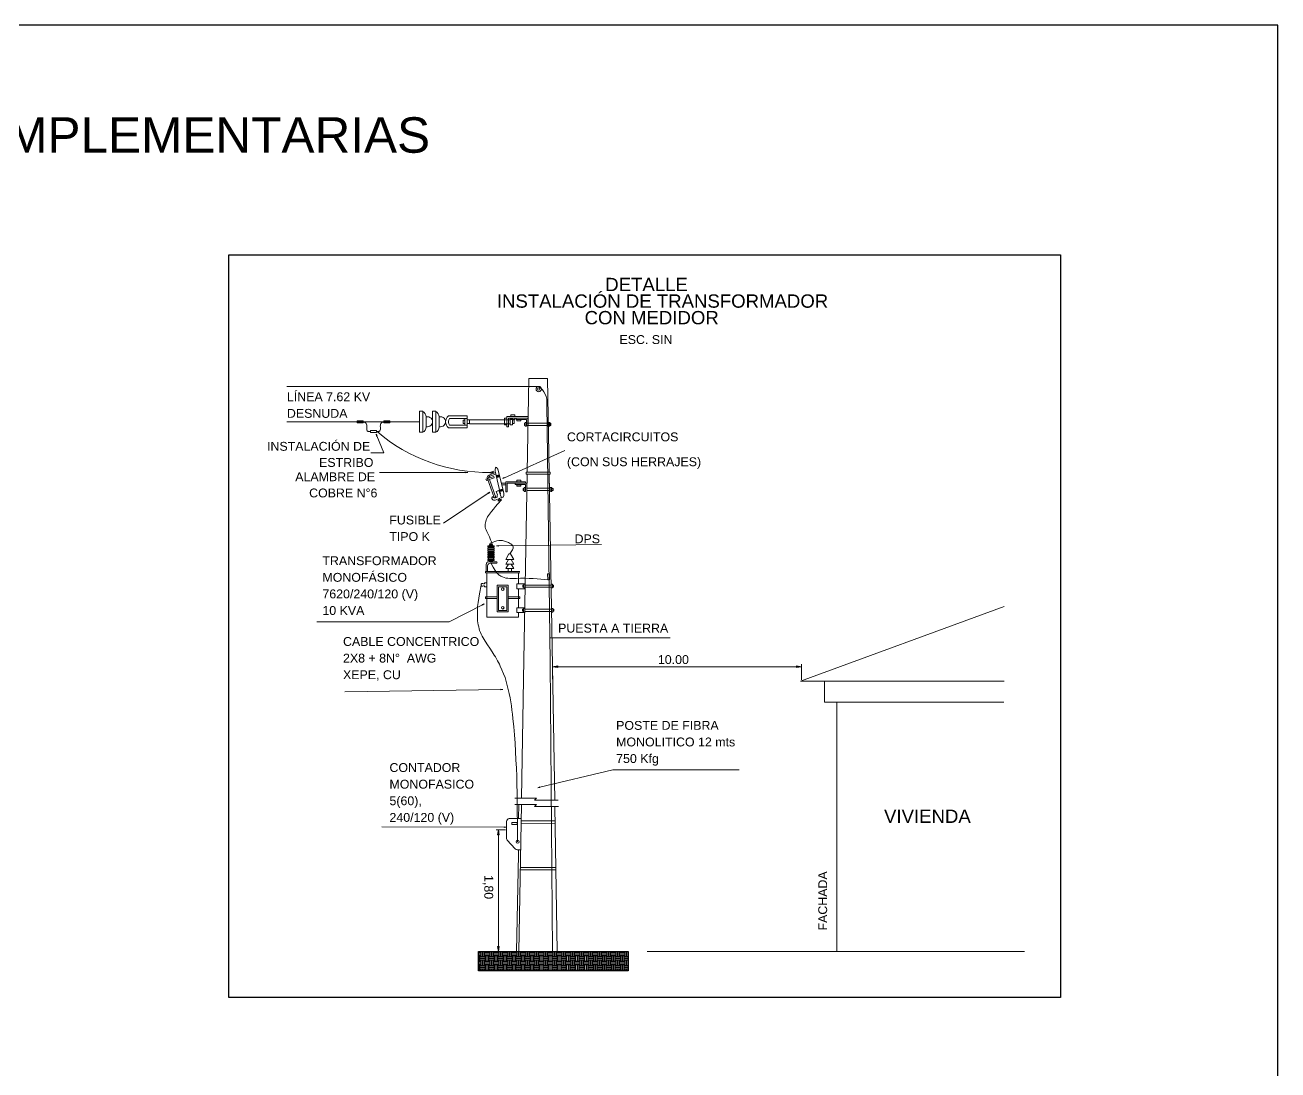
# Model space of a CAD drawing. Header units: metres. Extents: x 227 to 376, y 149 to 264.
# Drawn here: x 255.43 to 283.7, y 193.55 to 217.11 of the extents above; entities that cross this region are included whole.
import ezdxf

# ---------------------------------------------------------------- set-up
doc = ezdxf.new("R2010")
doc.units = ezdxf.units.M
for name, color, linetype in [('Arenilla Compactada', 8, 'Continuous'), ('Contador', 4, 'Continuous'), ('Plano Arq', 253, 'Continuous'), ('Puesta Tierra', 1, 'Continuous')]:
    doc.layers.add(name, color=color, linetype=linetype)
for name, color, linetype, lineweight in [('Cotas', 255, 'Continuous', 25), ('Equipos', 20, 'Continuous', 13), ('Esquemas', 7, 'Continuous', 25), ('Poste', 252, 'Continuous', 25), ('Redes', 3, 'Continuous', 25), ('textos', 7, 'Continuous', 13), ('Trafo', 40, 'Continuous', 13)]:
    doc.layers.add(name, color=color, linetype=linetype, lineweight=lineweight)
doc.styles.add('0.2', font='', dxfattribs={"height": 0.2})
doc.styles.add('0.3', font='', dxfattribs={"height": 0.3})
doc.styles.add('0.8', font='', dxfattribs={"height": 0.8})
doc.styles.get('0.2').set_extended_font_data('@Arial Unicode MS')
doc.styles.get('0.3').set_extended_font_data('@Arial Unicode MS')
doc.styles.get('0.8').set_extended_font_data('@Arial Unicode MS')
pattern_1 = [(0, (0, 0), (0, 6.985), [5.08, -1.905]), (90, (0, 0), (-6.985, 4e-16), [5.08, -1.905])]

msp = doc.modelspace()

# ---------------------------------------------------------------- hatches: boundary and pattern name
at = {"lineweight": 0}
h = msp.add_hatch(dxfattribs=at)
h.set_pattern_fill('ANGLE', color=256)
h.set_pattern_definition(pattern_1)
h.paths.add_polyline_path([(278.892, 195.016), (278.855, 195.067), (278.717, 194.937)])
h = msp.add_hatch(dxfattribs=at)
h.set_pattern_fill('ANGLE', color=256)
h.set_pattern_definition(pattern_1)
h.paths.add_polyline_path([(279.336, 194.471), (279.188, 194.353), (279.231, 194.309)])
h = msp.add_hatch(dxfattribs=at)
h.set_pattern_fill('ANGLE', color=256)
h.set_pattern_definition(pattern_1)
h.paths.add_polyline_path([(279.93, 194.612), (279.813, 194.554), (279.805, 194.533), (279.95, 194.553)])
h.paths.add_polyline_path([(279.813, 194.554), (279.76, 194.527), (279.805, 194.533)])
at = {"layer": 'Arenilla Compactada'}
h = msp.add_hatch(dxfattribs=at)
h.set_pattern_fill('EARTH', color=256, scale=0.016)
h.set_pattern_definition([(0, (-29.03335, 17.11049), (0.1016, 0.1016), [0.1016, -0.1016]), (0, (-29.03335, 17.14859), (0.1016, 0.1016), [0.1016, -0.1016]), (0, (-29.03335, 17.18669), (0.1016, 0.1016), [0.1016, -0.1016]), (90, (-29.02065, 17.19939), (-0.1016, 0.1016), [0.1016, -0.1016]), (90, (-28.98255, 17.19939), (-0.1016, 0.1016), [0.1016, -0.1016]), (90, (-28.94445, 17.19939), (-0.1016, 0.1016), [0.1016, -0.1016])])
h.paths.add_polyline_path([(269.036, 195.784), (269.036, 196.221), (265.66, 196.221), (265.66, 195.784)])

# ---------------------------------------------------------------- linework, layer by layer
msp.add_lwpolyline([(265.66, 196.221), (269.036, 196.221), (269.036, 195.784), (265.66, 195.784)], close=True, dxfattribs=at)
at = {"layer": 'Contador', "lineweight": 20}
for points in [[(266.569, 199.215), (266.575, 199.533)], [(266.357, 199.215), (266.334, 199.209), (266.315, 199.196), (266.302, 199.176), (266.296, 199.154)], [(266.296, 199.154), (266.296, 198.769)], [(266.623, 199.215), (266.357, 199.215)], [(266.623, 199.167), (267.392, 199.167)], [(266.623, 199.109), (267.393, 199.11)], [(266.296, 198.769), (266.312, 198.73)], [(266.312, 198.73), (266.488, 198.531)], [(266.492, 198.531), (266.511, 198.519), (266.533, 198.512), (266.614, 198.512)], [(266.517, 196.221), (266.565, 198.41), (266.565, 198.512)], [(266.607, 198.114), (267.41, 198.115)], [(266.604, 198.057), (267.411, 198.057)]]:
    msp.add_lwpolyline(points, dxfattribs=at)
msp.add_lwpolyline([(266.415, 199.128), (266.415, 199.083), (266.537, 199.083), (266.537, 199.128)], close=True, dxfattribs=at)
msp.add_circle((266.546, 198.695), 0.0327, dxfattribs=at)
at = {"layer": 'Cotas', "lineweight": 20}
for points in [[(267.336, 202.363), (267.336, 202.697)], [(267.451, 202.639), (272.839, 202.639)], [(272.952, 202.344), (272.952, 202.697)], [(266.27, 198.961), (266.058, 198.961)], [(266.113, 198.849), (266.113, 196.333)]]:
    msp.add_lwpolyline(points, dxfattribs=at)
at = {"layer": 'Cotas', "lineweight": 5}
for points in [[(267.451, 202.658), (267.451, 202.62), (267.336, 202.639)], [(272.839, 202.658), (272.839, 202.62), (272.952, 202.639)], [(266.094, 198.849), (266.132, 198.849), (266.113, 198.961)], [(266.094, 196.333), (266.132, 196.333), (266.113, 196.221)]]:
    msp.add_lwpolyline(points, close=True, dxfattribs=at)
at = {"layer": 'Cotas', "lineweight": 20}
for points in [[(267.451, 202.658), (267.451, 202.62), (267.336, 202.639)], [(266.094, 198.849), (266.132, 198.849), (266.113, 198.961)]]:
    msp.add_solid(points, dxfattribs=at)
at = {"layer": 'Cotas', "lineweight": 5}
for points in [[(272.839, 202.658), (272.839, 202.62), (272.952, 202.639)], [(266.094, 196.333), (266.132, 196.333), (266.113, 196.221)]]:
    msp.add_solid(points, dxfattribs=at)
at = {"layer": 'Equipos', "lineweight": 20}
for points in [[(264.329, 207.928), (264.406, 207.928), (264.406, 208.403), (264.329, 208.403)], [(264.624, 207.928), (264.701, 207.928), (264.701, 208.403), (264.624, 208.403)], [(266.389, 208.319), (266.389, 208.284), (266.485, 208.284), (266.485, 208.319)], [(265.314, 208.204), (265.314, 208.123), (265.356, 208.123), (265.356, 208.204)], [(265.356, 208.239), (265.356, 208.088), (265.407, 208.088), (265.407, 208.239)], [(265.407, 208.213), (265.407, 208.123), (265.461, 208.123), (265.461, 208.213)], [(266.248, 208.245), (266.248, 208.098), (266.302, 208.098), (266.302, 208.245)], [(266.376, 208.242), (266.376, 208.095), (266.427, 208.095), (266.427, 208.242)], [(266.389, 208.249), (266.389, 208.217), (266.485, 208.217), (266.485, 208.249)], [(266.427, 208.21), (266.427, 208.127), (266.469, 208.127), (266.469, 208.21)], [(266.524, 208.22), (266.524, 208.188), (266.62, 208.188), (266.62, 208.22)], [(266.697, 208.133), (266.697, 208.085), (266.716, 208.085), (266.716, 208.133)], [(266.716, 208.152), (266.716, 208.066), (266.748, 208.066), (266.748, 208.152)], [(266.748, 208.133), (266.748, 208.085), (266.777, 208.085), (266.777, 208.133)], [(267.214, 208.156), (267.214, 208.069), (267.243, 208.069), (267.243, 208.156)], [(267.214, 208.133), (267.214, 208.085), (267.246, 208.085), (267.246, 208.133)], [(267.246, 208.152), (267.246, 208.066), (267.275, 208.066), (267.275, 208.152)], [(267.275, 208.133), (267.275, 208.085), (267.297, 208.085), (267.297, 208.133)], [(265.831, 206.869), (266.007, 206.933), (266.017, 206.901), (265.843, 206.84)], [(265.927, 207.02), (265.994, 207.048), (266.001, 207.032), (265.93, 207.007)], [(267.278, 206.981), (267.278, 207.032), (266.739, 207.032), (266.735, 206.981)], [(266.09, 206.519), (266.065, 206.593), (266.123, 206.612), (266.18, 206.452), (266.145, 206.439), (266.113, 206.426), (266.078, 206.41), (266.062, 206.403), (266.042, 206.397), (266.004, 206.397), (265.988, 206.407), (265.978, 206.41), (265.975, 206.416), (265.969, 206.426), (265.965, 206.435), (265.965, 206.452), (265.969, 206.461), (265.975, 206.468), (265.991, 206.48), (266.004, 206.464), (266.01, 206.458), (266.02, 206.455), (266.026, 206.452), (266.036, 206.452), (266.049, 206.455), (266.058, 206.458), (266.065, 206.461), (266.074, 206.468), (266.081, 206.474), (266.084, 206.484), (266.087, 206.5)], [(266.723, 206.814), (266.277, 206.814), (266.277, 206.583), (266.312, 206.583), (266.312, 206.782), (266.723, 206.782)], [(266.527, 206.849), (266.527, 206.814), (266.62, 206.814), (266.62, 206.849)], [(266.527, 206.747), (266.527, 206.715), (266.62, 206.715), (266.62, 206.747)], [(266.671, 206.663), (266.671, 206.615), (266.694, 206.615), (266.694, 206.663)], [(266.694, 206.683), (266.694, 206.596), (266.723, 206.596), (266.723, 206.683)], [(267.262, 206.686), (267.262, 206.599), (267.291, 206.599), (267.291, 206.686)], [(267.291, 206.683), (267.291, 206.596), (267.32, 206.596), (267.32, 206.683)], [(267.291, 206.663), (267.291, 206.618), (267.313, 206.618), (267.313, 206.663)], [(267.32, 206.663), (267.32, 206.615), (267.345, 206.615), (267.345, 206.663)], [(266.103, 206.394), (266.174, 206.419), (266.177, 206.403), (266.11, 206.378)]]:
    msp.add_lwpolyline(points, close=True, dxfattribs=at)
for points in [[(264.479, 208.278), (264.473, 208.313), (264.457, 208.348), (264.435, 208.377), (264.406, 208.399)], [(264.775, 208.278), (264.768, 208.313), (264.752, 208.348), (264.73, 208.377), (264.701, 208.399)], [(264.987, 208.3), (264.958, 208.271), (264.938, 208.239), (264.926, 208.204), (264.922, 208.165), (264.926, 208.127), (264.938, 208.091), (264.958, 208.059), (264.987, 208.03)], [(265.009, 208.091), (264.993, 208.12), (264.983, 208.149), (264.983, 208.181), (264.993, 208.21), (265.009, 208.239), (265.407, 208.239), (265.407, 208.3), (264.983, 208.3)], [(266.78, 208.284), (266.302, 208.284), (266.302, 208.05), (266.338, 208.05), (266.338, 208.249), (266.745, 208.249)], [(264.406, 207.928), (264.435, 207.95), (264.457, 207.979), (264.473, 208.014), (264.479, 208.05)], [(264.701, 207.928), (264.73, 207.95), (264.752, 207.979), (264.768, 208.014), (264.775, 208.05)], [(264.983, 208.027), (265.407, 208.027), (265.407, 208.088), (265.009, 208.088)], [(266.376, 208.213), (265.407, 208.213), (266.225, 208.213)], [(266.376, 208.12), (265.461, 208.12), (266.225, 208.12)], [(266.748, 208.152), (266.748, 208.22), (266.511, 208.22), (266.511, 208.249), (266.777, 208.249), (266.777, 208.133)], [(267.287, 208.085), (266.777, 208.085), (267.214, 208.085)], [(267.287, 208.136), (266.78, 208.136), (267.214, 208.136)], [(265.895, 206.891), (265.891, 206.907), (265.891, 206.914), (265.898, 206.92), (265.901, 206.923), (265.908, 206.93), (265.92, 206.939), (266.055, 206.987), (266.046, 207.02), (265.901, 206.965), (265.879, 206.949), (265.869, 206.939), (265.863, 206.93), (265.859, 206.92), (265.859, 206.907), (265.866, 206.882), (266.02, 206.455)], [(265.956, 207.016), (265.965, 206.991)], [(265.981, 207.026), (265.991, 206.997)], [(266.18, 206.452), (266.2, 206.458), (266.209, 206.464), (266.216, 206.468), (266.222, 206.477), (266.225, 206.484), (266.232, 206.506), (266.232, 206.545), (266.225, 206.583), (266.106, 207.074), (266.1, 207.093), (266.087, 207.113), (266.081, 207.122), (266.074, 207.132), (266.065, 207.138), (266.058, 207.142), (266.055, 207.138), (266.052, 207.138), (266.049, 207.135), (266.046, 207.122), (266.042, 207.093), (266.039, 207.068), (266.039, 207.048), (266.155, 206.561)], [(266.132, 206.968), (266.062, 206.952)], [(266.135, 206.959), (266.065, 206.943)], [(266.139, 206.949), (266.068, 206.93)], [(266.142, 206.936), (266.071, 206.92)], [(266.142, 206.927), (266.071, 206.91)], [(267.278, 207.032), (267.278, 206.981)], [(266.055, 206.455), (265.908, 206.862)], [(266.212, 206.647), (266.139, 206.628)], [(266.212, 206.634), (266.142, 206.618)], [(266.216, 206.625), (266.142, 206.609)], [(266.219, 206.615), (266.145, 206.599)], [(266.222, 206.606), (266.148, 206.59)], [(266.277, 206.782), (266.177, 206.782)], [(266.277, 206.744), (266.187, 206.744)], [(266.723, 206.683), (266.723, 206.753), (266.488, 206.753), (266.488, 206.782), (266.755, 206.782), (266.755, 206.683)], [(266.755, 206.667), (267.262, 206.667)], [(266.755, 206.615), (267.262, 206.615)], [(267.262, 206.683), (267.262, 206.782)], [(266.123, 206.4), (266.113, 206.429)], [(266.148, 206.41), (266.139, 206.439)], [(266.151, 206.532), (266.155, 206.541), (266.158, 206.548), (266.151, 206.567)]]:
    msp.add_lwpolyline(points, dxfattribs=at)
for points in [[(264.512, 208.05), (264.483, 208.05), (264.483, 208.278), (264.512, 208.278, -1.01021), (264.512, 208.053)], [(264.807, 208.05), (264.778, 208.05), (264.778, 208.278), (264.807, 208.278, -1.01021), (264.807, 208.053)]]:
    msp.add_lwpolyline(points, format="xyb", dxfattribs=at)
at = {"layer": 'Esquemas'}
for points in [[(227.174, 149.48), (283.696, 149.48), (283.696, 217.113), (227.174, 217.113)], [(260.035, 211.93), (278.791, 211.93), (278.791, 195.184), (260.035, 195.184)]]:
    msp.add_lwpolyline(points, close=True, dxfattribs=at)
at = {"layer": 'Plano Arq', "lineweight": 20}
for points in [[(277.524, 204.003), (272.929, 202.315), (277.524, 202.315)], [(273.465, 202.315), (273.465, 201.84), (277.515, 201.84)], [(273.747, 196.221), (273.747, 201.84)], [(269.47, 196.221), (277.98, 196.221)]]:
    msp.add_lwpolyline(points, dxfattribs=at)
at = {"layer": 'Poste', "lineweight": 20}
for points in [[(266.761, 207.032), (266.796, 209.138), (267.217, 209.138), (267.255, 207.032)], [(266.633, 199.674), (266.687, 202.793), (266.758, 206.981)], [(267.384, 199.629), (267.255, 206.981)], [(266.479, 199.674), (266.973, 199.674), (266.925, 199.629), (267.458, 199.629)], [(266.479, 199.533), (266.973, 199.533), (266.925, 199.491), (267.467, 199.491)], [(266.572, 196.221), (266.63, 199.533)], [(267.441, 196.221), (267.387, 199.491)]]:
    msp.add_lwpolyline(points, dxfattribs=at)
for centre, radius in [((267.022, 208.903), 0.0602), ((267.021, 208.904), 0.0293)]:
    msp.add_circle(centre, radius, dxfattribs=at)
at = {"layer": 'Puesta Tierra', "lineweight": 20}
for points in [[(267.021, 208.964), (261.341, 208.964)], [(267.201, 208.563), (267.204, 208.621), (267.201, 208.679), (267.188, 208.736), (267.169, 208.791), (267.14, 208.839), (267.108, 208.887), (267.066, 208.926), (267.021, 208.964)], [(267.332, 196.221), (267.278, 202.745), (267.201, 208.563)]]:
    msp.add_lwpolyline(points, dxfattribs=at)
at = {"layer": 'Redes', "lineweight": 20}
for points in [[(264.329, 208.165), (261.341, 208.165)], [(263.061, 208.165), (263.08, 208.156), (263.1, 208.149), (263.119, 208.14), (263.125, 208.133), (263.128, 208.127), (263.138, 208.111), (263.141, 208.091), (263.145, 208.069), (263.145, 208.046), (263.141, 207.998), (263.145, 207.979), (263.148, 207.973), (263.151, 207.963), (263.157, 207.957), (263.164, 207.953), (263.173, 207.95), (263.183, 207.947), (263.205, 207.947), (263.228, 207.944)], [(263.53, 208.165), (263.51, 208.156), (263.491, 208.149), (263.472, 208.14), (263.465, 208.133), (263.459, 208.127), (263.453, 208.111), (263.449, 208.091), (263.446, 208.069), (263.449, 208.046), (263.449, 207.998), (263.446, 207.979), (263.443, 207.973), (263.44, 207.963), (263.433, 207.957), (263.424, 207.953), (263.417, 207.95), (263.408, 207.947), (263.385, 207.947), (263.363, 207.944)], [(266.18, 206.403), (266.09, 206.304), (266.046, 206.253), (266.001, 206.198), (265.956, 206.14), (265.911, 206.079), (265.888, 206.05), (265.869, 206.018), (265.853, 205.983), (265.837, 205.954), (265.827, 205.919), (265.818, 205.887), (265.811, 205.855), (265.811, 205.823), (265.814, 205.79), (265.824, 205.758), (265.834, 205.726), (265.85, 205.694), (265.882, 205.63), (265.898, 205.601), (265.914, 205.569), (265.936, 205.505), (265.962, 205.441)], [(265.946, 205.434), (265.991, 205.45), (266.033, 205.466), (266.074, 205.479), (266.119, 205.486), (266.142, 205.489), (266.184, 205.489), (266.206, 205.486), (266.251, 205.476), (266.296, 205.46), (266.341, 205.441), (266.366, 205.428), (266.386, 205.415), (266.405, 205.402), (266.421, 205.386), (266.437, 205.37), (266.443, 205.354), (266.447, 205.335), (266.443, 205.316), (266.44, 205.296), (266.431, 205.274), (266.418, 205.255), (266.402, 205.232), (266.37, 205.19)], [(265.946, 204.972), (265.994, 204.885), (266.017, 204.847), (266.042, 204.808), (266.068, 204.77), (266.097, 204.738), (266.129, 204.709), (266.145, 204.696), (266.164, 204.687), (266.184, 204.677), (266.203, 204.667), (266.241, 204.651), (266.283, 204.642), (266.328, 204.635), (266.373, 204.632), (266.517, 204.632), (266.614, 204.635), (266.71, 204.635), (266.803, 204.632), (266.893, 204.632), (266.983, 204.626), (267.072, 204.619), (267.249, 204.603)], [(265.721, 204.478), (265.686, 204.285), (265.67, 204.189), (265.654, 204.093), (265.644, 203.997), (265.641, 203.952), (265.638, 203.903), (265.638, 203.766), (265.641, 203.717), (265.644, 203.676), (265.651, 203.631), (265.657, 203.586), (265.667, 203.541), (265.68, 203.499), (265.689, 203.457), (265.709, 203.416), (265.725, 203.374), (265.744, 203.332), (265.766, 203.294), (265.789, 203.252), (265.811, 203.214), (265.863, 203.133), (265.917, 203.056), (265.969, 202.979), (266.02, 202.899), (266.046, 202.861), (266.068, 202.819), (266.094, 202.777), (266.113, 202.739), (266.135, 202.697), (266.155, 202.652), (266.193, 202.569), (266.228, 202.482), (266.261, 202.395), (266.286, 202.305), (266.312, 202.215), (266.334, 202.129), (266.357, 202.036), (266.376, 201.943), (266.392, 201.853), (266.405, 201.76), (266.418, 201.664), (266.431, 201.574), (266.44, 201.477), (266.46, 201.288), (266.472, 201.102), (266.488, 200.916), (266.498, 200.727), (266.508, 200.54), (266.517, 200.354), (266.524, 200.171), (266.527, 199.985), (266.533, 199.799), (266.537, 199.43), (266.543, 199.061), (266.546, 198.695)]]:
    msp.add_lwpolyline(points, dxfattribs=at)
for points in [[(262.926, 208.184), (262.926, 208.143), (263.061, 208.143), (263.061, 208.184)], [(263.53, 208.184), (263.53, 208.143), (263.661, 208.143), (263.661, 208.184)], [(263.228, 207.966), (263.228, 207.921), (263.363, 207.921), (263.363, 207.966)], [(267.226, 204.6), (267.22, 204.735), (267.265, 204.735), (267.268, 204.603)]]:
    msp.add_lwpolyline(points, close=True, dxfattribs=at)
msp.add_arc((265.881, 210.891), 3.869, 229.6297, 270.6709, dxfattribs=at)
at = {"layer": 'textos', "lineweight": 20}
for points in [[(263.372, 207.848), (263.53, 207.462), (263.231, 207.462)], [(266.251, 206.904), (267.612, 207.514)], [(265.879, 206.554), (264.877, 205.88)], [(266.116, 205.364), (268.439, 205.4)], [(265.75, 204.038), (264.999, 203.656), (262.018, 203.656)], [(267.316, 203.294), (269.985, 203.294)], [(266.166, 202.127), (262.646, 202.077)], [(267.05, 199.924), (268.693, 200.319), (271.541, 200.319)], [(266.24, 199.024), (263.486, 199.029)]]:
    msp.add_lwpolyline(points, dxfattribs=at)
at = {"layer": 'textos', "lineweight": 5}
for points in [[(263.363, 207.844), (263.353, 207.889), (263.379, 207.851)], [(266.244, 206.91), (266.209, 206.888), (266.251, 206.898)], [(265.875, 206.561), (265.917, 206.58), (265.885, 206.548)], [(266.116, 205.373), (266.071, 205.364), (266.116, 205.357)], [(265.754, 204.032), (265.789, 204.061), (265.747, 204.045)], [(267.316, 203.303), (267.268, 203.294), (267.316, 203.287)], [(266.166, 202.117), (266.211, 202.126), (266.166, 202.133)], [(267.047, 199.931), (267.005, 199.911), (267.05, 199.915)], [(266.24, 199.03), (266.285, 199.024), (266.24, 199.014)]]:
    msp.add_lwpolyline(points, close=True, dxfattribs=at)
at = {"layer": 'textos'}
msp.add_lwpolyline([(265.378, 207.023), (263.432, 207.023)], dxfattribs=at)
msp.add_lwpolyline([(265.378, 207.032), (265.423, 207.023), (265.378, 207.016)], close=True, dxfattribs=at)
at = {"layer": 'textos', "lineweight": 20}
for points in [[(263.363, 207.844), (263.353, 207.889), (263.379, 207.851)], [(266.244, 206.91), (266.209, 206.888), (266.251, 206.898)], [(265.875, 206.561), (265.917, 206.58), (265.885, 206.548)], [(266.116, 205.373), (266.071, 205.364), (266.116, 205.357)], [(265.754, 204.032), (265.789, 204.061), (265.747, 204.045)], [(267.316, 203.303), (267.268, 203.294), (267.316, 203.287)], [(266.166, 202.117), (266.211, 202.126), (266.166, 202.133)], [(267.047, 199.931), (267.005, 199.911), (267.05, 199.915)], [(266.24, 199.03), (266.285, 199.024), (266.24, 199.014)]]:
    msp.add_solid(points, dxfattribs=at)
at = {"layer": 'textos'}
msp.add_solid([(265.378, 207.032), (265.423, 207.023), (265.378, 207.016)], dxfattribs=at)
at = {"layer": 'Trafo', "lineweight": 20}
for points in [[(266.02, 205.367), (265.875, 205.367), (265.875, 205.344), (266.02, 205.344)], [(266.02, 205.322), (266.02, 205.296), (265.875, 205.296), (265.875, 205.322)], [(266.02, 205.274), (265.875, 205.274), (265.875, 205.251), (266.02, 205.251)], [(266.02, 205.226), (266.02, 205.203), (265.875, 205.203), (265.875, 205.226)], [(266.02, 205.181), (265.875, 205.181), (265.875, 205.155), (266.02, 205.155)], [(266.35, 205.19), (266.277, 205.059), (266.46, 205.059), (266.386, 205.19)], [(266.02, 205.11), (265.875, 205.11), (265.875, 205.088), (266.02, 205.088)], [(266.02, 205.04), (266.02, 205.062), (265.875, 205.062), (265.875, 205.04)], [(266.084, 204.478), (266.084, 203.881), (266.334, 203.881), (266.334, 204.478)], [(266.113, 204.446), (266.113, 203.913), (266.302, 203.913), (266.302, 204.446)], [(266.527, 204.507), (266.527, 204.398), (266.716, 204.398), (266.716, 204.507)], [(266.665, 204.484), (266.665, 204.436), (266.684, 204.436), (266.684, 204.484)], [(266.684, 204.504), (266.684, 204.417), (266.716, 204.417), (266.716, 204.504)], [(267.3, 204.504), (267.3, 204.417), (267.329, 204.417), (267.329, 204.504)], [(267.329, 204.484), (267.329, 204.436), (267.352, 204.436), (267.352, 204.484)], [(266.527, 203.971), (266.527, 203.862), (266.707, 203.862), (266.707, 203.971)], [(266.655, 203.936), (266.655, 203.891), (266.675, 203.891), (266.675, 203.936)], [(266.675, 203.955), (266.675, 203.871), (266.707, 203.871), (266.707, 203.955)], [(267.31, 203.955), (267.31, 203.871), (267.339, 203.871), (267.339, 203.955)], [(267.339, 203.936), (267.339, 203.891), (267.361, 203.891), (267.361, 203.936)]]:
    msp.add_lwpolyline(points, close=True, dxfattribs=at)
for points in [[(265.891, 205.322), (265.891, 205.344)], [(265.891, 205.274), (265.891, 205.296)], [(265.891, 205.226), (265.891, 205.251)], [(265.891, 205.181), (265.891, 205.203)], [(265.911, 205.367), (265.911, 205.399), (265.981, 205.399), (265.981, 205.367)], [(265.911, 205.393), (265.981, 205.393)], [(265.978, 205.399), (265.975, 205.415), (265.962, 205.428), (265.946, 205.431), (265.93, 205.428), (265.917, 205.415), (265.914, 205.399)], [(266.004, 205.322), (266.004, 205.344)], [(266.004, 205.274), (266.004, 205.296)], [(266.004, 205.226), (266.004, 205.251)], [(266.004, 205.181), (266.004, 205.203)], [(266.078, 205.007), (265.895, 205.007), (265.872, 205.004), (265.853, 204.991), (265.84, 204.972), (265.837, 204.95), (265.837, 204.789)], [(265.866, 204.918), (265.866, 204.789)], [(266.078, 204.975), (265.927, 204.975), (265.904, 204.972), (265.885, 204.959), (265.872, 204.94), (265.869, 204.918)], [(265.875, 205.11), (265.875, 205.133), (266.02, 205.133), (266.02, 205.11)], [(265.891, 205.133), (265.891, 205.155)], [(265.891, 205.088), (265.891, 205.062)], [(265.911, 205.04), (265.911, 205.007), (265.981, 205.007), (265.981, 205.04)], [(265.911, 205.017), (265.981, 205.017)], [(265.933, 204.979), (265.959, 204.979)], [(266.004, 205.133), (266.004, 205.155)], [(266.004, 205.088), (266.004, 205.062)], [(266.074, 204.979), (266.081, 204.991), (266.074, 205.004)], [(266.338, 205.059), (266.277, 204.956), (266.46, 204.956), (266.402, 205.059)], [(266.402, 204.956), (266.46, 204.853), (266.277, 204.853), (266.338, 204.956)], [(266.598, 204.76), (265.818, 204.76), (265.818, 204.789), (266.598, 204.789)], [(265.85, 204.76), (265.85, 203.762), (266.565, 203.762), (266.565, 203.862)], [(266.331, 204.799), (266.331, 204.853)], [(266.405, 204.853), (266.405, 204.789)], [(266.565, 204.507), (266.565, 204.76)], [(265.776, 204.507), (265.802, 204.507), (265.802, 204.532), (265.85, 204.532), (265.85, 204.443), (265.802, 204.443), (265.802, 204.468), (265.776, 204.468)], [(266.565, 203.971), (266.565, 204.398)], [(266.716, 204.484), (267.297, 204.484)], [(266.716, 204.433), (267.3, 204.433)], [(266.084, 204.183), (265.818, 204.183), (265.818, 204.215), (266.084, 204.215)], [(266.334, 204.183), (266.598, 204.183), (266.598, 204.215), (266.334, 204.215)], [(266.707, 203.939), (267.31, 203.939)], [(266.707, 203.884), (267.31, 203.884)]]:
    msp.add_lwpolyline(points, dxfattribs=at)
for centre in [(266.209, 204.389), (266.209, 203.972)]:
    msp.add_circle(centre, 0.0293, dxfattribs=at)
msp.add_arc((265.75, 204.488), 0.0296, 40.583, 319.417, dxfattribs=at)

# ---------------------------------------------------------------- texts
at = {"layer": 'Cotas', "insert": (269.71, 202.7), "char_height": 0.2, "attachment_point": 7, "style": '0.2'}
msp.add_mtext('10.00', dxfattribs=at)
at = {"layer": 'Cotas', "insert": (265.757, 197.943), "char_height": 0.2, "attachment_point": 7, "rotation": 270, "style": '0.2'}
msp.add_mtext('1,80', dxfattribs=at)
at = {"layer": 'textos'}
for s, height, style, p in [('                     DETALLE', 0.3, '0.3', (266.077, 211.112)), ('INSTALACIÓN DE TRANSFORMADOR', 0.3, '0.3', (266.077, 210.738)), ('                 CON MEDIDOR', 0.3, '0.3', (266.077, 210.364)), ('                     ESC. SIN', 0.2, '0.2', (267.213, 209.919)), ('LÍNEA 7.62 KV', 0.2, '0.2', (261.341, 208.63)), ('DESNUDA', 0.2, '0.2', (261.341, 208.255)), ('INSTALACIÓN DE ', 0.2, '0.2', (260.893, 207.512)), ('CORTACIRCUITOS', 0.2, '0.2', (267.658, 207.725)), ('ESTRIBO', 0.2, '0.2', (262.067, 207.148)), ('(CON SUS HERRAJES)', 0.2, '0.2', (267.658, 207.164)), ('ALAMBRE DE ', 0.2, '0.2', (261.529, 206.825)), ('COBRE N°6', 0.2, '0.2', (261.843, 206.46)), ('FUSIBLE', 0.2, '0.2', (263.651, 205.85)), ('TIPO K', 0.2, '0.2', (263.651, 205.476)), ('DPS', 0.2, '0.2', (267.83, 205.425)), ('TRANSFORMADOR', 0.2, '0.2', (262.142, 204.932)), ('MONOFÁSICO', 0.2, '0.2', (262.142, 204.557)), ('7620/240/120 (V)', 0.2, '0.2', (262.142, 204.183)), ('10 KVA', 0.2, '0.2', (262.142, 203.809)), ('PUESTA A TIERRA', 0.2, '0.2', (267.459, 203.412)), ('CABLE CONCENTRICO', 0.2, '0.2', (262.607, 203.11)), ('2X8 + 8N°  AWG', 0.2, '0.2', (262.607, 202.735)), ('XEPE, CU', 0.2, '0.2', (262.607, 202.361)), ('POSTE DE FIBRA', 0.2, '0.2', (268.768, 201.218)), ('MONOLITICO 12 mts', 0.2, '0.2', (268.768, 200.844)), ('750 Kfg', 0.2, '0.2', (268.768, 200.47)), ('CONTADOR', 0.2, '0.2', (263.655, 200.267)), ('MONOFASICO', 0.2, '0.2', (263.655, 199.892)), ('5(60),', 0.2, '0.2', (263.655, 199.518)), ('240/120 (V)', 0.2, '0.2', (263.655, 199.143)), ('VIVIENDA', 0.3, '0.3', (274.811, 199.119))]:
    msp.add_text(s, height=height, dxfattribs=dict(at, style=style)).set_placement(p)
at = {"layer": 'textos', "style": '0.2'}
msp.add_text('FACHADA', height=0.2, rotation=90, dxfattribs=at).set_placement((273.527, 196.692))
at = {"layer": 'textos', "insert": (256.81, 215.033), "char_height": 0.8, "attachment_point": 2, "style": '0.8'}
msp.add_mtext_dynamic_manual_height_columns('VISTAS COMPLEMENTARIAS', width=17.55536, gutter_width=0.5, heights=[0], dxfattribs=at)

doc.saveas('drawing.dxf')
